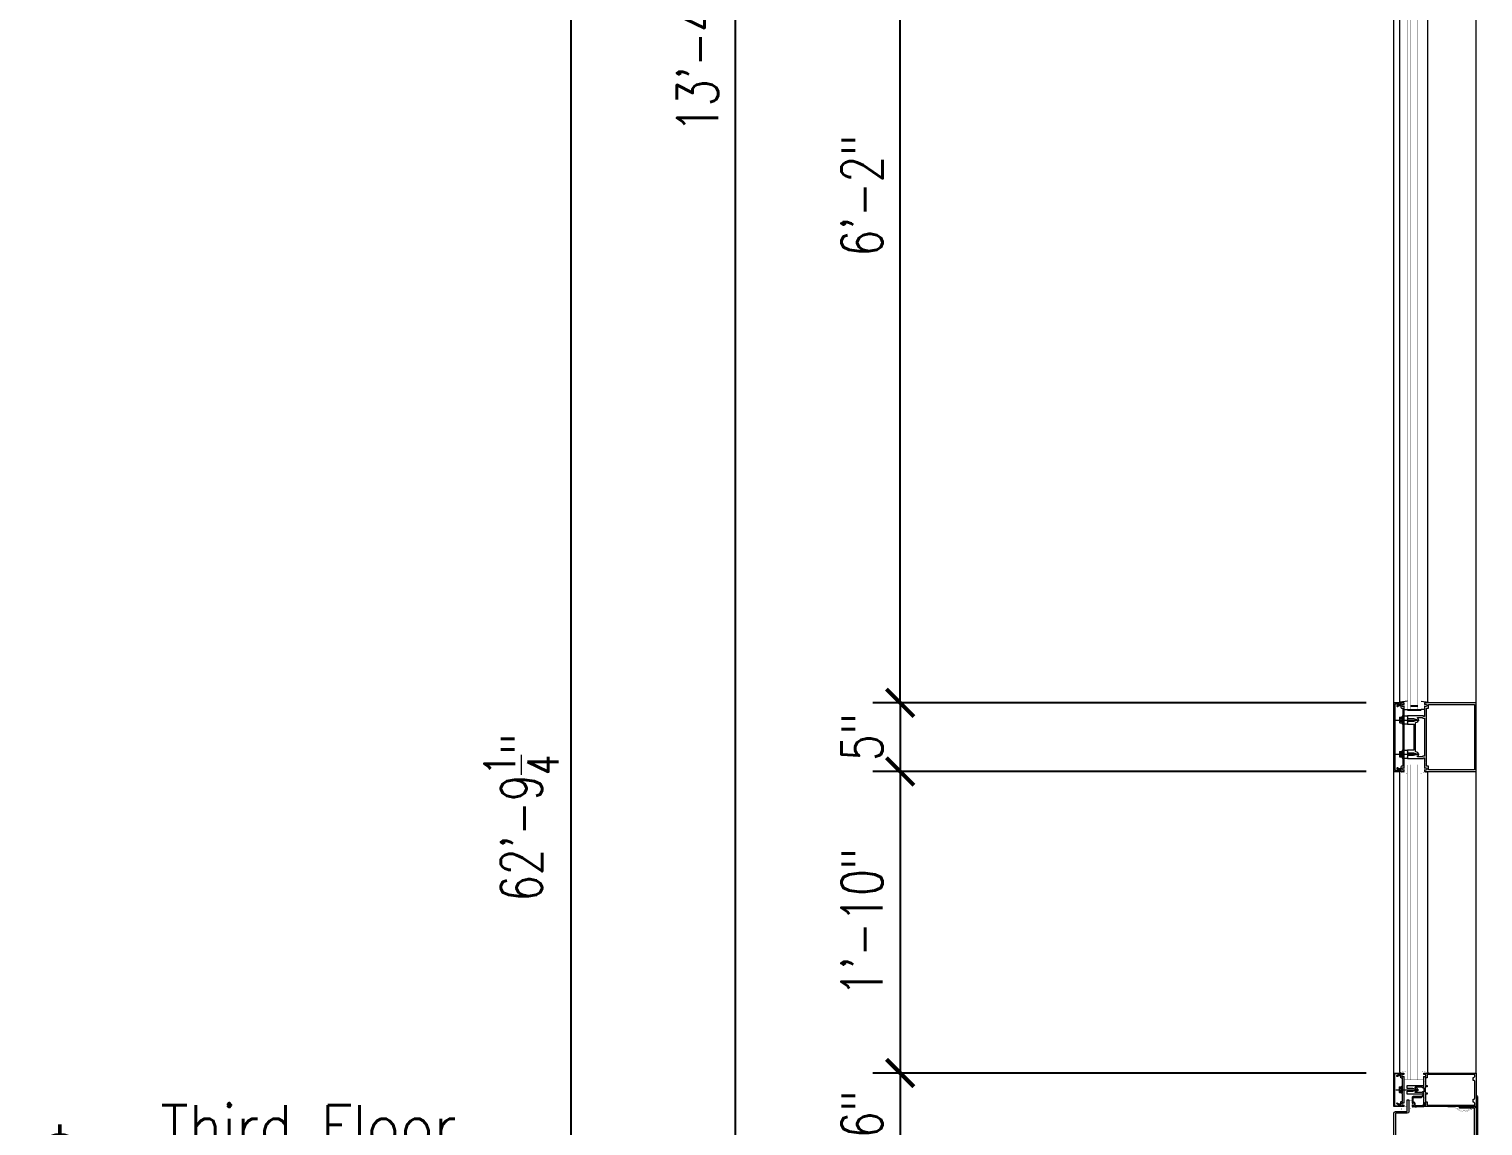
# Model space of a CAD drawing. Header units: inches. Extents: x 3850 to 5846, y -3 to 909.
# Drawn here: x 5023.7 to 5129.8, y 411.1 to 491.1 of the extents above; entities that cross this region are included whole.
import ezdxf

# ---------------------------------------------------------------- set-up
doc = ezdxf.new("R2010")
doc.units = ezdxf.units.IN
doc.header["$LTSCALE"] = 0.5
doc.header["$MEASUREMENT"] = 0
doc.layers.get('0').update_dxf_attribs({"lineweight": 18})
doc.layers.get('Defpoints').update_dxf_attribs({"color": 140, "lineweight": 18})
for name, color, linetype, lineweight in [('A-Anno-Dims', 211, 'Continuous', 18), ('A-Detl-Fine', 90, 'Continuous', 18), ('A-Detl-Medm', 31, 'Continuous', 25), ('A-Detl-Thin', 150, 'Continuous', 18), ('A-Detl-Wide', 213, 'Continuous', 50)]:
    doc.layers.add(name, color=color, linetype=linetype, lineweight=lineweight)
doc.styles.add('Arch-Dim', font='romans.shx', dxfattribs={"width": 0.75})
doc.styles.add('RomanS', font='romans.shx')
doc.dimstyles.new('Aec-Arch-I-96', dxfattribs={"dimscale": 96, "dimtxt": 0.09375, "dimasz": 0.0625, "dimexe": 0.0625, "dimexo": 0.0625, "dimgap": 0.03125, "dimtad": 1, "dimdec": 4, "dimzin": 3, "dimdsep": 46, "dimlunit": 4, "dimtxsty": 'Arch-Dim', "dimblk": 'ARCHTICK', "dimcen": 0.09375, "dimazin": 2, "dimtfac": 0.75, "dimtdec": 4, "dimtix": 1, "dimtmove": 2, "dimatfit": 2, "dimfxl": 1, "dimtolj": 1, "dimtzin": 0, "dimarcsym": 0})

# ---------------------------------------------------------------- blocks, each defined once
blk = doc.blocks.new('AecDtl_9650C2')
at = {"layer": 'A-Detl-Thin'}
blk.add_lwpolyline([(0.04, 0.59), (0.6, 0.02, 0.414214), (0.65, 0.02), (0.65, 0.02, 0.397145), (0.65, 0.07), (0.16, 0.62, -0.18372), (0.12, 0.7), (0.12, 3.88, 0.414214), (0, 4), (0, 0.68, 0.198912)], format="xyb", close=True, dxfattribs=at)
blk = doc.blocks.new('Anno_Elevation_Label_1')
at = {"linetype": 'ByBlock'}
h = blk.add_hatch(color=0, dxfattribs=at)
h.paths.add_polyline_path([(-0.7799, 0.0469), (-0.7799, 0), (-0.733, 0, 0.414214)])
h.paths.add_polyline_path([(-0.7799, 0), (-0.8268, 0, 0.414214), (-0.7799, -0.0469)])
at = {"color": 0, "linetype": 'ByBlock'}
for p, q in [((-0.7799, -0.0703), (-0.7799, 0.0703)), ((-0.8502, 0), (0, 0))]:
    blk.add_line(p, q, dxfattribs=at)
blk.add_circle((-0.7799, 0), 0.0469, dxfattribs=at)
at = {"color": 0, "linetype": 'ByBlock', "style": 'RomanS'}
for tag, p in [('LABEL', (-0.7308, 0.0207)), ('ELEVATION', (-0.7308, -0.111))]:
    blk.add_attdef(tag, p, '', height=0.0938, dxfattribs=at)
blk = doc.blocks.new('_ArchTick')
at = {"color": 0, "linetype": 'ByBlock', "const_width": 0.15}
blk.add_lwpolyline([(-0.5, -0.5), (0.5, 0.5)], dxfattribs=at)
blk = doc.blocks.new('*D196')
at = {"layer": 'A-Anno-Dims', "color": 0, "lineweight": -2, "transparency": 16777216}
for p, q in [((5121.25, 569), (5073.25, 569)), ((5075.25, 409), (5075.25, 569)), ((5121.25, 409), (5073.25, 409))]:
    blk.add_line(p, q, dxfattribs=at)
at = {"layer": 'Defpoints', "color": 0, "transparency": 16777216}
for p in [(5075.25, 569), (5123.25, 569), (5123.25, 409)]:
    blk.add_point(p, dxfattribs=at)
at = {"layer": 'A-Anno-Dims', "color": 0, "lineweight": -2, "transparency": 16777216, "xscale": 2, "yscale": 2, "zscale": 2}
for p, rotation in [((5075.25, 569), 90), ((5075.25, 409), 270)]:
    blk.add_blockref('_ArchTick', p, dxfattribs=dict(at, rotation=rotation))
at = {"layer": 'A-Anno-Dims', "color": 0, "transparency": 16777216, "insert": (5072.47, 489), "char_height": 3, "attachment_point": 5, "rotation": 90, "style": 'Arch-Dim'}
blk.add_mtext('\\A1;13\'-4"', dxfattribs=at)
blk = doc.blocks.new('*D199')
at = {"layer": 'A-Anno-Dims', "color": 0, "lineweight": -2, "transparency": 16777216}
for p, q in [((5121.25, 810.25), (5061.25, 810.25)), ((5063.25, 57), (5063.25, 810.25)), ((5121.25, 57), (5061.25, 57))]:
    blk.add_line(p, q, dxfattribs=at)
at = {"layer": 'Defpoints', "color": 0, "transparency": 16777216}
for p in [(5063.25, 810.25), (5123.25, 810.25), (5123.25, 57)]:
    blk.add_point(p, dxfattribs=at)
at = {"layer": 'A-Anno-Dims', "color": 0, "lineweight": -2, "transparency": 16777216, "xscale": 2, "yscale": 2, "zscale": 2}
for p, rotation in [((5063.25, 810.25), 90), ((5063.25, 57), 270)]:
    blk.add_blockref('_ArchTick', p, dxfattribs=dict(at, rotation=rotation))
at = {"layer": 'A-Anno-Dims', "color": 0, "transparency": 16777216, "insert": (5059.63, 433.63), "char_height": 3, "attachment_point": 5, "rotation": 90, "style": 'Arch-Dim'}
blk.add_mtext('\\A1;62\'-9{\\H0.750000x;\\S1/4;}"', dxfattribs=at)
blk = doc.blocks.new('*D215')
at = {"layer": 'A-Detl-Wide', "color": 0, "lineweight": -2, "transparency": 16777216}
for p, q in [((5087.25, 442), (5087.25, 444)), ((5121.25, 442), (5085.25, 442)), ((5087.25, 442), (5087.25, 437)), ((5121.25, 437), (5085.25, 437)), ((5087.25, 437), (5087.25, 435))]:
    blk.add_line(p, q, dxfattribs=at)
at = {"layer": 'Defpoints', "color": 0, "transparency": 16777216}
for p in [(5123.25, 442), (5087.25, 437), (5123.25, 437)]:
    blk.add_point(p, dxfattribs=at)
at = {"layer": 'A-Detl-Wide', "color": 0, "lineweight": -2, "transparency": 16777216, "xscale": 2, "yscale": 2, "zscale": 2}
for p, rotation in [((5087.25, 442), 270), ((5087.25, 437), 90)]:
    blk.add_blockref('_ArchTick', p, dxfattribs=dict(at, rotation=rotation))
at = {"layer": 'A-Detl-Wide', "color": 0, "transparency": 16777216, "insert": (5084.47, 439.5), "char_height": 3, "attachment_point": 5, "rotation": 90, "style": 'Arch-Dim'}
blk.add_mtext('\\A1;5"', dxfattribs=at)
blk = doc.blocks.new('*D216')
at = {"layer": 'A-Detl-Wide', "color": 0, "lineweight": -2, "transparency": 16777216}
for p, q in [((5121.25, 437), (5085.25, 437)), ((5087.25, 437), (5087.25, 415)), ((5121.25, 415), (5085.25, 415))]:
    blk.add_line(p, q, dxfattribs=at)
at = {"layer": 'Defpoints', "color": 0, "transparency": 16777216}
for p in [(5123.25, 437), (5087.25, 415), (5123.25, 415)]:
    blk.add_point(p, dxfattribs=at)
at = {"layer": 'A-Detl-Wide', "color": 0, "lineweight": -2, "transparency": 16777216, "xscale": 2, "yscale": 2, "zscale": 2}
for p, rotation in [((5087.25, 437), 90), ((5087.25, 415), 270)]:
    blk.add_blockref('_ArchTick', p, dxfattribs=dict(at, rotation=rotation))
at = {"layer": 'A-Detl-Wide', "color": 0, "transparency": 16777216, "insert": (5084.47, 426), "char_height": 3, "attachment_point": 5, "rotation": 90, "style": 'Arch-Dim'}
blk.add_mtext('\\A1;1\'-10"', dxfattribs=at)
blk = doc.blocks.new('*D217')
at = {"layer": 'A-Detl-Wide', "color": 0, "lineweight": -2, "transparency": 16777216}
for p, q in [((5121.25, 415), (5085.25, 415)), ((5087.25, 415), (5087.25, 409)), ((5127.75, 409), (5085.25, 409))]:
    blk.add_line(p, q, dxfattribs=at)
at = {"layer": 'Defpoints', "color": 0, "transparency": 16777216}
for p in [(5123.25, 415), (5087.25, 409), (5129.75, 409)]:
    blk.add_point(p, dxfattribs=at)
at = {"layer": 'A-Detl-Wide', "color": 0, "lineweight": -2, "transparency": 16777216, "xscale": 2, "yscale": 2, "zscale": 2}
for p, rotation in [((5087.25, 415), 90), ((5087.25, 409), 270)]:
    blk.add_blockref('_ArchTick', p, dxfattribs=dict(at, rotation=rotation))
at = {"layer": 'A-Detl-Wide', "color": 0, "transparency": 16777216, "insert": (5084.47, 412), "char_height": 3, "attachment_point": 5, "rotation": 90, "style": 'Arch-Dim'}
blk.add_mtext('\\A1;6"', dxfattribs=at)
blk = doc.blocks.new('*D303')
at = {"layer": 'A-Anno-Dims', "color": 0, "lineweight": -2, "transparency": 16777216}
for p, q in [((5121.25, 516), (5085.25, 516)), ((5087.25, 442), (5087.25, 516)), ((5119.25, 442), (5085.25, 442))]:
    blk.add_line(p, q, dxfattribs=at)
at = {"layer": 'Defpoints', "color": 0, "transparency": 16777216}
for p in [(5087.25, 516), (5123.25, 516), (5121.25, 442)]:
    blk.add_point(p, dxfattribs=at)
at = {"layer": 'A-Anno-Dims', "color": 0, "lineweight": -2, "transparency": 16777216, "xscale": 2, "yscale": 2, "zscale": 2}
for p, rotation in [((5087.25, 516), 90), ((5087.25, 442), 270)]:
    blk.add_blockref('_ArchTick', p, dxfattribs=dict(at, rotation=rotation))
at = {"layer": 'A-Anno-Dims', "color": 0, "transparency": 16777216, "insert": (5084.47, 479), "char_height": 3, "attachment_point": 5, "rotation": 90, "style": 'Arch-Dim'}
blk.add_mtext('\\A1;6\'-2"', dxfattribs=at)

msp = doc.modelspace()

# ---------------------------------------------------------------- linework, layer by layer
at = {"layer": 'A-Detl-Fine'}
for p, q in [((5123.70291, 442.06037), (5123.70259, 515.94367)), ((5125.73505, 442.06037), (5125.73473, 515.94367)), ((5124.00348, 441.52037), (5124.25348, 441.52037)), ((5125.50299, 441.52037), (5125.25299, 441.52037)), ((5123.40873, 440.74998), (5125.10254, 440.74998)), ((5123.65984, 440.90897), (5123.65984, 440.6046)), ((5123.67213, 440.94338), (5123.69084, 440.94338)), ((5123.67213, 440.57019), (5123.69084, 440.57019)), ((5123.69084, 440.94338), (5123.69084, 440.57019)), ((5123.69476, 440.9597), (5123.83444, 440.9597)), ((5123.69476, 440.85825), (5123.83444, 440.85825)), ((5123.69476, 440.65533), (5123.83444, 440.65533)), ((5123.69476, 440.55387), (5123.83444, 440.55387)), ((5123.83444, 441.00679), (5123.87444, 441.00679)), ((5123.83444, 441.00679), (5123.83444, 440.50679)), ((5123.83444, 440.50679), (5123.87444, 440.50679)), ((5123.87444, 441.00679), (5123.87444, 440.50679)), ((5123.40873, 438.24998), (5125.10254, 438.24998)), ((5123.65984, 438.40897), (5123.65984, 438.1046)), ((5123.67213, 438.44338), (5123.69084, 438.44338)), ((5123.67213, 438.07019), (5123.69084, 438.07019)), ((5123.69084, 438.44338), (5123.69084, 438.07019)), ((5123.69476, 438.4597), (5123.83444, 438.4597)), ((5123.69476, 438.35825), (5123.83444, 438.35825)), ((5123.69476, 438.15533), (5123.83444, 438.15533)), ((5123.69476, 438.05387), (5123.83444, 438.05387)), ((5123.83444, 438.50679), (5123.83444, 438.00679)), ((5123.83444, 438.50679), (5123.87444, 438.50679)), ((5123.83444, 438.00679), (5123.87444, 438.00679)), ((5123.87444, 438.50679), (5123.87444, 438.00679)), ((5123.70291, 415.05899), (5123.70291, 436.94095)), ((5123.703, 436.94097), (5123.703, 437.00176)), ((5125.73505, 415.05899), (5125.73505, 436.94095)), ((5125.73514, 436.94097), (5125.73514, 436.99998)), ((5123.70291, 415.05899), (5123.70291, 414.9982)), ((5125.73505, 415.05899), (5125.73505, 414.99998)), ((5123.39157, 413.77844), (5125.08538, 413.77844)), ((5123.64267, 413.93743), (5123.64267, 413.63306)), ((5123.65497, 413.97184), (5123.67367, 413.97184)), ((5123.65497, 413.59865), (5123.67367, 413.59865)), ((5123.67367, 413.97184), (5123.67367, 413.59865)), ((5123.6776, 413.98816), (5123.81728, 413.98816)), ((5123.6776, 413.88671), (5123.81728, 413.88671)), ((5123.6776, 413.68379), (5123.81728, 413.68379)), ((5123.6776, 413.58233), (5123.81728, 413.58233)), ((5123.81728, 414.03525), (5123.85728, 414.03525)), ((5123.81728, 414.03525), (5123.81728, 413.53525)), ((5123.85728, 414.03525), (5123.85728, 413.53525)), ((5123.81728, 413.53525), (5123.85728, 413.53525)), ((5124.87998, 412.49791), (5124.87998, 412.55655))]:
    msp.add_line(p, q, dxfattribs=at)
for points in [[(5124.25348, 442.1369), (5123.71348, 442.06037), (5123.71348, 442.00037), (5123.82911, 442.00037)], [(5125.25299, 442.1369), (5125.79299, 442.06037), (5125.79299, 442.00037), (5125.67736, 442.00037)]]:
    msp.add_lwpolyline(points, dxfattribs=at)
for points in [[(5124.00323, 441.06298), (5124.25323, 441.06298), (5124.25323, 440.43698), (5124.00323, 440.43698)], [(5124.00323, 438.56298), (5124.25323, 438.56298), (5124.25323, 437.93698), (5124.00323, 437.93698)]]:
    msp.add_lwpolyline(points, close=True, dxfattribs=at)
at = {"layer": 'A-Detl-Fine', "const_width": 0.01111}
for points in [[(5124.2307, 436.86619), (5123.703, 436.94097)], [(5123.98639, 437.46867), (5124.2307, 437.46867)], [(5125.45175, 437.46867), (5125.20743, 437.46867)], [(5125.20743, 436.86619), (5125.73514, 436.94097)], [(5124.23061, 415.13377), (5123.70291, 415.05899)], [(5125.20734, 415.13377), (5125.73505, 415.05899)], [(5124.23037, 414.08431), (5123.98607, 414.08431)], [(5123.9863, 414.53129), (5124.23061, 414.53129)], [(5125.45166, 414.53129), (5125.20734, 414.53129)], [(5123.78952, 412.37798), (5123.78678, 412.44095), (5123.77855, 412.50331), (5123.76483, 412.56446)], [(5123.98583, 412.90911), (5124.23014, 412.90911)], [(5124.23014, 412.5573), (5123.98583, 412.5573)], [(5123.98607, 413.47257), (5124.23037, 413.47257)], [(5124.59659, 413.02561), (5124.35228, 413.02561)], [(5124.35228, 412.42311), (5124.87998, 412.49791)], [(5124.87998, 412.55655), (5124.76699, 412.55655)], [(5128.12428, 412.55692), (5127.17735, 412.55692)], [(5127.17735, 412.55692), (5127.17735, 412.45919)], [(5127.81176, 412.49634), (5128.15458, 412.49634)], [(5127.81197, 412.49486), (5127.85672, 412.44954), (5127.90504, 412.40831), (5127.95658, 412.37132), (5128.01097, 412.33875), (5128.06786, 412.31075), (5128.12689, 412.28748), (5128.18771, 412.2691), (5128.24996, 412.25577), (5128.31327, 412.24766), (5128.37731, 412.24492)], [(5128.12428, 412.55692), (5128.13954, 412.55278), (5128.15042, 412.5419), (5128.15456, 412.52664)], [(5128.15458, 412.49634), (5128.15458, 412.52664)], [(5123.76483, 412.1915), (5123.77855, 412.25265), (5123.78678, 412.31501), (5123.78952, 412.37798)], [(5127.17735, 412.45919), (5127.7637, 412.45919)], [(5127.76379, 412.45736), (5127.80762, 412.41263), (5127.8548, 412.3714), (5127.905, 412.33384), (5127.9579, 412.3001), (5128.0132, 412.27034), (5128.07056, 412.24472), (5128.12968, 412.22341), (5128.19023, 412.20655), (5128.2519, 412.19432), (5128.31436, 412.18686), (5128.37731, 412.18433)], [(5128.37731, 412.24492), (5128.45571, 412.24913), (5128.53327, 412.26148), (5128.60911, 412.28155), (5128.68238, 412.3089), (5128.75222, 412.34311)], [(5128.37731, 412.18433), (5128.44761, 412.18762), (5128.51768, 412.19726), (5128.58691, 412.2129), (5128.65469, 412.23423), (5128.72038, 412.26089), (5128.78338, 412.29255), (5128.84306, 412.32888)], [(5128.6629, 412.43561), (5128.65804, 412.43429), (5128.65459, 412.43083), (5128.65327, 412.42598)], [(5128.65327, 412.42598), (5128.65374, 412.42305), (5128.65505, 412.42042), (5128.6571, 412.41831)], [(5128.65709, 412.41829), (5128.75128, 412.34302)], [(5128.66543, 412.43527), (5128.66461, 412.43544), (5128.66375, 412.43556), (5128.6629, 412.43561)], [(5128.93041, 412.36951), (5128.66543, 412.43529)], [(5128.84287, 412.32881), (5128.9158, 412.3107)], [(5128.91584, 412.31068), (5128.91783, 412.31037), (5128.91992, 412.31016), (5128.92199, 412.31008)], [(5128.92199, 412.31008), (5128.93726, 412.31423), (5128.94815, 412.32511), (5128.9523, 412.34039)], [(5128.9523, 412.34039), (5128.94949, 412.35311), (5128.94181, 412.36332), (5128.93039, 412.36951)]]:
    msp.add_lwpolyline(points, dxfattribs=at)
at = {"layer": 'A-Detl-Fine', "linetype": 'Continuous', "const_width": 0.01111}
for points in [[(5124.23037, 414.02324), (5124.23037, 414.08431)], [(5124.23037, 413.47257), (5124.23037, 413.53366)]]:
    msp.add_lwpolyline(points, dxfattribs=at)
at = {"layer": 'A-Detl-Fine'}
for centre, radius, start, end in [((5123.71415, 440.90897), 0.05431, 110.9107, 249.0893), ((5123.71415, 440.6046), 0.05431, 110.9107, 249.0893), ((5123.82469, 440.75679), 0.16485, 142.0123, 217.9877), ((5123.71415, 438.40897), 0.05431, 110.9107, 249.0893), ((5123.71415, 438.1046), 0.05431, 110.9107, 249.0893), ((5123.82469, 438.25679), 0.16485, 142.0123, 217.9877), ((5123.69698, 413.93743), 0.05431, 110.9107, 249.0893), ((5123.69698, 413.63306), 0.05431, 110.9107, 249.0893), ((5123.80752, 413.78525), 0.16485, 142.0123, 217.9877)]:
    msp.add_arc(centre, radius, start, end, dxfattribs=at)
at = {"layer": 'A-Detl-Medm', "linetype": 'Continuous'}
for p, q in [((5124.25323, 441.49998), (5124.50323, 441.49998)), ((5125.00323, 441.74998), (5124.50323, 441.74998)), ((5124.50323, 441.49998), (5125.00323, 441.49998)), ((5125.00323, 441.49998), (5125.25323, 441.49998))]:
    msp.add_line(p, q, dxfattribs=at)
at = {"layer": 'A-Detl-Medm', "linetype": 'Continuous', "const_width": 0.01111}
for points in [[(5124.23037, 441.52037), (5124.23005, 516.49129)], [(5124.47468, 441.49998), (5124.47437, 516.49129)], [(5124.96298, 516.49129), (5124.96329, 441.49998)], [(5125.20727, 516.49129), (5125.20759, 441.49998)], [(5124.23037, 414.51137), (5124.23037, 437.46867)], [(5125.20768, 437.48859), (5124.23046, 437.48859)], [(5124.47468, 414.51137), (5124.47468, 437.48859)], [(5124.96338, 437.2443), (5124.47477, 437.2443)], [(5124.96329, 437.48859), (5124.96329, 414.51137)], [(5125.20759, 437.48859), (5125.20759, 414.51137)], [(5124.96329, 414.75567), (5124.47468, 414.75567)], [(5125.20759, 414.51137), (5124.23037, 414.51137)]]:
    msp.add_lwpolyline(points, dxfattribs=at)
at = {"layer": 'A-Detl-Thin'}
for p, q in [((5123.25314, 414.99998), (5123.25283, 515.12507)), ((5129.25396, 414.99998), (5129.25349, 515.12503)), ((5123.68712, 437.00002), (5123.71669, 437.00803)), ((5123.68712, 436.99998), (5123.68712, 437.00002)), ((5123.25314, 412.55692), (5123.25314, 414.99998)), ((5123.25314, 414.99998), (5123.68703, 414.99998)), ((5123.6675, 414.9511), (5123.31178, 414.9511)), ((5123.31178, 414.9511), (5123.31178, 412.60578)), ((5123.6675, 414.9218), (5123.6675, 414.9511)), ((5123.66752, 414.9218), (5123.6675, 414.9218)), ((5123.67285, 414.90209), (5123.66752, 414.9218)), ((5123.68686, 414.88808), (5123.67285, 414.90209)), ((5123.70657, 414.88274), (5123.68686, 414.88808)), ((5123.68703, 414.99998), (5123.68703, 414.99994)), ((5123.68703, 414.99994), (5123.7166, 414.99193)), ((5123.72628, 414.88807), (5123.70657, 414.88274)), ((5123.7166, 414.99193), (5123.73762, 414.97091)), ((5123.74029, 414.90208), (5123.72628, 414.88807)), ((5123.73762, 414.97091), (5123.74565, 414.94134)), ((5123.74563, 414.9218), (5123.74029, 414.90208)), ((5123.74567, 414.9218), (5123.74563, 414.9218)), ((5123.74565, 414.94134), (5123.74567, 414.94134)), ((5123.74567, 414.94134), (5123.74567, 414.9218)), ((5125.45188, 414.9003), (5125.45188, 414.98043)), ((5125.45188, 414.98043), (5125.45192, 414.98043)), ((5125.45192, 414.9003), (5125.45188, 414.9003)), ((5125.45188, 414.40387), (5125.45188, 414.74785)), ((5125.45188, 414.74785), (5125.45192, 414.74785)), ((5125.45192, 414.98043), (5125.45458, 414.99028)), ((5125.45636, 414.88977), (5125.45192, 414.9003)), ((5125.45192, 414.74785), (5125.45636, 414.75838)), ((5125.45458, 414.99028), (5125.46158, 414.99728)), ((5125.46635, 414.88564), (5125.45636, 414.88977)), ((5125.45636, 414.75838), (5125.46635, 414.7625)), ((5125.46158, 414.99728), (5125.47143, 414.99994)), ((5125.47693, 414.89), (5125.46635, 414.88564)), ((5125.46635, 414.7625), (5125.47693, 414.75815)), ((5125.47143, 414.99994), (5125.47143, 414.99998)), ((5125.47143, 414.99998), (5129.25396, 414.99998)), ((5125.47698, 414.88998), (5125.47693, 414.89)), ((5125.47693, 414.75815), (5125.47693, 414.75821)), ((5125.47693, 414.75821), (5125.49523, 414.74407)), ((5125.49528, 414.90409), (5125.47698, 414.88998)), ((5125.49523, 414.74407), (5125.5164, 414.73526)), ((5125.51644, 414.91289), (5125.49528, 414.90409)), ((5125.5164, 414.73526), (5125.53933, 414.73223)), ((5125.53935, 414.9159), (5125.51644, 414.91289)), ((5125.53933, 414.73223), (5125.53935, 414.73221)), ((5125.54961, 414.91592), (5125.53935, 414.91592)), ((5125.53935, 414.91592), (5125.53935, 414.9159)), ((5125.53935, 414.73221), (5125.54961, 414.73221)), ((5125.57427, 414.90926), (5125.54961, 414.91592)), ((5125.54961, 414.73223), (5125.57427, 414.73889)), ((5125.54961, 414.73221), (5125.54961, 414.73223)), ((5125.67665, 414.65305), (5125.57404, 414.65305)), ((5125.57404, 414.65305), (5125.57404, 414.08431)), ((5125.5918, 414.89172), (5125.57427, 414.90926)), ((5125.57427, 414.73889), (5125.5918, 414.75642)), ((5125.59845, 414.86707), (5125.5918, 414.89172)), ((5125.5918, 414.75642), (5125.59845, 414.78108)), ((5125.59847, 414.86707), (5125.59845, 414.86707)), ((5125.59845, 414.78108), (5125.59847, 414.78108)), ((5125.59847, 414.78108), (5125.59847, 414.86707)), ((5125.6865, 414.65575), (5125.67665, 414.65309)), ((5125.67665, 414.65309), (5125.67665, 414.65305)), ((5125.6935, 414.66275), (5125.6865, 414.65575)), ((5125.69618, 414.6726), (5125.6935, 414.66275)), ((5125.6962, 414.6726), (5125.69618, 414.6726)), ((5125.69622, 414.87294), (5125.6962, 414.87294)), ((5125.6962, 414.87294), (5125.6962, 414.6726)), ((5125.70021, 414.88773), (5125.69622, 414.87294)), ((5125.71072, 414.89824), (5125.70021, 414.88773)), ((5125.72551, 414.90223), (5125.71072, 414.89824)), ((5129.15623, 414.90225), (5125.72551, 414.90225)), ((5125.72551, 414.90225), (5125.72551, 414.90223)), ((5129.03895, 414.45761), (5129.03895, 414.68726)), ((5129.03895, 414.68726), (5129.09759, 414.68726)), ((5129.09759, 414.68728), (5129.12717, 414.69528)), ((5129.09759, 414.68726), (5129.09759, 414.68728)), ((5129.12717, 414.69528), (5129.14821, 414.71632)), ((5129.14821, 414.71632), (5129.15619, 414.7459)), ((5129.15619, 414.7459), (5129.15623, 414.7459)), ((5129.15623, 414.7459), (5129.15623, 414.90225)), ((5129.25396, 414.99998), (5129.25396, 412.55692)), ((5124.2157, 414.03057), (5124.23037, 414.04522)), ((5124.23037, 414.01591), (5124.2157, 414.03057)), ((5124.2157, 413.92991), (5124.23037, 413.94457)), ((5124.23037, 413.91526), (5124.2157, 413.92991)), ((5124.2157, 413.62697), (5124.23037, 413.64164)), ((5124.23037, 413.61231), (5124.2157, 413.62697)), ((5124.23037, 414.04522), (5124.23037, 414.08431)), ((5124.23037, 414.08431), (5125.36785, 414.08431)), ((5124.23037, 413.94457), (5124.23037, 414.01591)), ((5124.23037, 413.87617), (5124.23037, 413.91526)), ((5124.65057, 413.87617), (5124.23037, 413.87617)), ((5124.23037, 413.64164), (5124.23037, 413.68073)), ((5124.23037, 413.68073), (5124.65057, 413.68073)), ((5124.23037, 413.54099), (5124.23037, 413.61231)), ((5124.86371, 413.81905), (5124.65057, 413.87617)), ((5124.65057, 413.68073), (5124.86371, 413.73783)), ((5124.81076, 413.94786), (5124.81416, 413.9736)), ((5124.83111, 413.92897), (5124.81076, 413.94786)), ((5124.81077, 413.60904), (5124.83113, 413.62791)), ((5124.81416, 413.58329), (5124.81077, 413.60904)), ((5124.81416, 413.9736), (5124.8387, 413.98656)), ((5124.8387, 413.57032), (5124.81416, 413.58329)), ((5124.83113, 413.92895), (5124.83111, 413.92897)), ((5124.88902, 413.91345), (5124.83113, 413.92895)), ((5124.83113, 413.62793), (5124.88902, 413.64345)), ((5124.83113, 413.62791), (5124.83113, 413.62793)), ((5124.8387, 413.98656), (5124.8387, 413.9866)), ((5124.8387, 413.9866), (5125.29165, 413.9866)), ((5124.8387, 413.5703), (5124.8387, 413.57032)), ((5125.29165, 413.5703), (5124.8387, 413.5703)), ((5124.86371, 413.81903), (5124.86371, 413.81905)), ((5124.8914, 413.79552), (5124.86371, 413.81903)), ((5124.86371, 413.73785), (5124.8914, 413.76136)), ((5124.86371, 413.73783), (5124.86371, 413.73785)), ((5124.889, 413.91343), (5124.88902, 413.91345)), ((5124.93975, 413.88879), (5124.889, 413.91343)), ((5124.889, 413.64345), (5124.93975, 413.66809)), ((5124.88902, 413.64345), (5124.889, 413.64345)), ((5124.8914, 413.76136), (5124.8914, 413.79552)), ((5124.97358, 413.85022), (5124.93975, 413.88879)), ((5124.93975, 413.66809), (5124.97358, 413.70666)), ((5124.9905, 413.8033), (5124.97358, 413.85022)), ((5124.97358, 413.70666), (5124.9905, 413.75359)), ((5124.9905, 413.75359), (5124.9905, 413.8033)), ((5125.29165, 413.9866), (5125.29165, 413.98664)), ((5125.29165, 413.98664), (5125.31562, 413.95543)), ((5125.29166, 413.57034), (5125.29165, 413.5703)), ((5125.31567, 413.60153), (5125.29166, 413.57034)), ((5125.31562, 413.95543), (5125.34866, 413.93518)), ((5125.34872, 413.62175), (5125.31567, 413.60153)), ((5125.34866, 413.93518), (5125.38735, 413.92798)), ((5125.38741, 413.62892), (5125.34872, 413.62175)), ((5125.36785, 414.08431), (5125.37277, 414.08297)), ((5125.37277, 414.08297), (5125.37627, 414.07947)), ((5125.37627, 414.07947), (5125.37761, 414.07455)), ((5125.37761, 414.07455), (5125.37763, 414.07455)), ((5125.37763, 414.07455), (5125.37763, 414.03546)), ((5125.37763, 414.03546), (5125.37765, 414.03546)), ((5125.37765, 414.03546), (5125.37897, 414.03053)), ((5125.37897, 414.03053), (5125.38247, 414.02703)), ((5125.38247, 414.02703), (5125.38739, 414.02571)), ((5125.38735, 413.92798), (5125.38739, 413.92796)), ((5125.38739, 414.02571), (5125.38739, 414.02567)), ((5125.38739, 414.02567), (5125.44212, 414.02567)), ((5125.38739, 413.92796), (5125.45188, 413.92796)), ((5125.45188, 413.62894), (5125.38739, 413.62894)), ((5125.38739, 413.62894), (5125.38741, 413.62892)), ((5125.44212, 414.02569), (5125.44705, 414.02703)), ((5125.44212, 414.02567), (5125.44212, 414.02569)), ((5125.44705, 414.02703), (5125.45055, 414.03053)), ((5125.45055, 414.03053), (5125.45188, 414.03546)), ((5125.46655, 414.38921), (5125.45188, 414.40387)), ((5125.45188, 414.37455), (5125.46655, 414.38921)), ((5125.45188, 414.03546), (5125.45188, 414.37455)), ((5125.45188, 413.92796), (5125.45188, 413.62894)), ((5125.67665, 414.00615), (5125.54961, 414.00615)), ((5125.54961, 414.00615), (5125.54961, 413.55076)), ((5125.57404, 414.08431), (5125.67665, 414.08431)), ((5125.67665, 414.08431), (5125.67665, 414.08429)), ((5125.67665, 414.08429), (5125.6865, 414.08162)), ((5125.6865, 414.00883), (5125.67665, 414.00617)), ((5125.67665, 414.00617), (5125.67665, 414.00615)), ((5125.6865, 414.08162), (5125.6935, 414.07461)), ((5125.6935, 414.01583), (5125.6865, 414.00883)), ((5125.6935, 414.07461), (5125.69616, 414.06477)), ((5125.69618, 414.02567), (5125.6935, 414.01583)), ((5125.69616, 414.06477), (5125.6962, 414.06477)), ((5125.6962, 414.02567), (5125.69618, 414.02567)), ((5125.6962, 414.06477), (5125.6962, 414.02567)), ((5129.09759, 414.45761), (5129.03895, 414.45761)), ((5129.09759, 414.45759), (5129.09759, 414.45761)), ((5129.12717, 414.44959), (5129.09759, 414.45759)), ((5129.14821, 414.42856), (5129.12717, 414.44959)), ((5129.15619, 414.39897), (5129.14821, 414.42856)), ((5129.15623, 414.39897), (5129.15619, 414.39897)), ((5129.15623, 413.15791), (5129.15623, 414.39897)), ((5123.68703, 412.55692), (5123.25314, 412.55692)), ((5123.31178, 412.60578), (5123.6675, 412.60578)), ((5123.6675, 412.60578), (5123.6675, 412.63511)), ((5123.6675, 412.63511), (5123.66752, 412.63511)), ((5123.66752, 412.63511), (5123.67286, 412.65483)), ((5123.67286, 412.65483), (5123.68686, 412.66883)), ((5123.68686, 412.66883), (5123.70657, 412.67416)), ((5123.7166, 412.56497), (5123.68703, 412.55696)), ((5123.68703, 412.55696), (5123.68703, 412.55692)), ((5123.70657, 412.67416), (5123.72628, 412.66882)), ((5123.73762, 412.58599), (5123.7166, 412.56497)), ((5123.72628, 412.66882), (5123.74029, 412.65481)), ((5123.74563, 412.61556), (5123.73762, 412.58599)), ((5123.74029, 412.65481), (5123.74563, 412.63511)), ((5123.74563, 412.63511), (5123.74567, 412.63511)), ((5123.74567, 412.61556), (5123.74563, 412.61556)), ((5123.74567, 412.63511), (5123.74567, 412.61556)), ((5124.2157, 413.52633), (5124.23037, 413.54099)), ((5124.23037, 413.51166), (5124.2157, 413.52633)), ((5124.23037, 413.47257), (5124.23037, 413.51166)), ((5125.36785, 413.47257), (5124.23037, 413.47257)), ((5124.59686, 413.22341), (5124.59682, 413.22339)), ((5124.59682, 413.22339), (5124.59682, 412.80904)), ((5124.59682, 412.80904), (5124.59686, 412.80904)), ((5124.59686, 412.6566), (5124.59682, 412.6566)), ((5124.59682, 412.6566), (5124.59682, 412.57647)), ((5124.59682, 412.57647), (5124.59686, 412.57647)), ((5124.60485, 413.25299), (5124.59686, 413.22341)), ((5124.59686, 412.80904), (5124.60129, 412.7985)), ((5124.60129, 412.66713), (5124.59686, 412.6566)), ((5124.59686, 412.57647), (5124.59951, 412.56662)), ((5124.59951, 412.56662), (5124.60651, 412.55962)), ((5124.60129, 412.7985), (5124.61129, 412.79437)), ((5124.61129, 412.67126), (5124.60129, 412.66713)), ((5124.62588, 413.27401), (5124.60485, 413.25299)), ((5124.60651, 412.55962), (5124.61637, 412.55696)), ((5124.61129, 412.79437), (5124.62186, 412.79873)), ((5124.62186, 412.66691), (5124.61129, 412.67126)), ((5124.61637, 412.55696), (5124.61637, 412.55692)), ((5124.61637, 412.55692), (5125.43236, 412.55692)), ((5124.62186, 412.79873), (5124.6219, 412.79871)), ((5124.64018, 412.65285), (5124.62186, 412.66696)), ((5124.62186, 412.66696), (5124.62186, 412.66691)), ((5124.6219, 412.79871), (5124.64022, 412.81282)), ((5124.65546, 413.28199), (5124.62588, 413.27401)), ((5124.66134, 412.64403), (5124.64018, 412.65285)), ((5124.64022, 412.81282), (5124.66138, 412.82162)), ((5125.26329, 413.28201), (5124.65546, 413.28201)), ((5124.65546, 413.28201), (5124.65546, 413.28199)), ((5124.65546, 412.88331), (5124.65546, 413.22339)), ((5124.65546, 413.22339), (5125.26329, 413.22339)), ((5124.69455, 412.88331), (5124.65546, 412.88331)), ((5124.68426, 412.64098), (5124.66134, 412.64403)), ((5124.66138, 412.82162), (5124.68428, 412.82466)), ((5124.68428, 412.64096), (5124.68426, 412.64098)), ((5124.68428, 412.82466), (5124.68428, 412.82467)), ((5124.68428, 412.82467), (5124.69455, 412.82467)), ((5124.69455, 412.64096), (5124.68428, 412.64096)), ((5124.69455, 412.8833), (5124.69455, 412.88331)), ((5124.7488, 412.86864), (5124.69455, 412.8833)), ((5124.69455, 412.82467), (5124.69455, 412.82466)), ((5124.69455, 412.82466), (5124.71919, 412.81798)), ((5124.71919, 412.64766), (5124.69455, 412.64098)), ((5124.69455, 412.64098), (5124.69455, 412.64096)), ((5124.71919, 412.81798), (5124.73671, 412.80046)), ((5124.73671, 412.66517), (5124.71919, 412.64766)), ((5124.73671, 412.80046), (5124.74339, 412.77582)), ((5124.74339, 412.68981), (5124.73671, 412.66517)), ((5124.74339, 412.77582), (5124.74341, 412.77582)), ((5124.74341, 412.68981), (5124.74339, 412.68981)), ((5124.74341, 412.77582), (5124.74341, 412.68981)), ((5124.78737, 412.83007), (5124.7488, 412.86864)), ((5124.80202, 412.77582), (5124.78737, 412.83007)), ((5124.80204, 412.77582), (5124.80202, 412.77582)), ((5124.80204, 412.61556), (5124.80204, 412.77582)), ((5125.39326, 412.61556), (5124.80204, 412.61556)), ((5125.38544, 413.40417), (5125.26329, 413.28201)), ((5125.26329, 413.22339), (5125.2785, 413.2254)), ((5125.2785, 413.2254), (5125.29256, 413.23122)), ((5125.29256, 413.23122), (5125.30474, 413.24056)), ((5125.30474, 413.24056), (5125.30476, 413.24056)), ((5125.30476, 413.24056), (5125.42689, 413.3627)), ((5125.37277, 413.47394), (5125.36785, 413.47261)), ((5125.36785, 413.47261), (5125.36785, 413.47257)), ((5125.37627, 413.47743), (5125.37277, 413.47394)), ((5125.37761, 413.48235), (5125.37627, 413.47743)), ((5125.37763, 413.48235), (5125.37761, 413.48235)), ((5125.37765, 413.52144), (5125.37763, 413.52144)), ((5125.37763, 413.52144), (5125.37763, 413.48235)), ((5125.37897, 413.52637), (5125.37765, 413.52144)), ((5125.38247, 413.52987), (5125.37897, 413.52637)), ((5125.38739, 413.53119), (5125.38247, 413.52987)), ((5125.38548, 413.51166), (5125.38544, 413.51166)), ((5125.38544, 413.51166), (5125.38544, 413.40417)), ((5125.38814, 413.52151), (5125.38548, 413.51166)), ((5125.44212, 413.53121), (5125.38739, 413.53121)), ((5125.38739, 413.53121), (5125.38739, 413.53119)), ((5125.39514, 413.52851), (5125.38814, 413.52151)), ((5125.39328, 412.69083), (5125.39326, 412.69081)), ((5125.39326, 412.69081), (5125.39326, 412.61556)), ((5125.40128, 412.7204), (5125.39328, 412.69083)), ((5125.40499, 413.53117), (5125.39514, 413.52851)), ((5125.4223, 412.74143), (5125.40128, 412.7204)), ((5125.42454, 413.53121), (5125.40499, 413.53121)), ((5125.40499, 413.53121), (5125.40499, 413.53117)), ((5125.45188, 412.74941), (5125.4223, 412.74143)), ((5125.42454, 413.53119), (5125.42454, 413.53121)), ((5125.43439, 413.52852), (5125.42454, 413.53119)), ((5125.42689, 413.36272), (5125.43623, 413.3749)), ((5125.42689, 413.3627), (5125.42689, 413.36272)), ((5125.43236, 412.55694), (5125.44221, 412.55961)), ((5125.43236, 412.55692), (5125.43236, 412.55694)), ((5125.4414, 413.52151), (5125.43439, 413.52852)), ((5125.43623, 413.3749), (5125.44206, 413.38896)), ((5125.44407, 413.51166), (5125.4414, 413.52151)), ((5125.44206, 413.38896), (5125.44407, 413.40417)), ((5125.44705, 413.52987), (5125.44212, 413.53121)), ((5125.44221, 412.55961), (5125.44921, 412.56662)), ((5125.44408, 413.51166), (5125.44407, 413.51166)), ((5125.44407, 413.40417), (5125.44408, 413.40417)), ((5125.44408, 413.40417), (5125.44408, 413.51166)), ((5125.45055, 413.52637), (5125.44705, 413.52987)), ((5125.44921, 412.56662), (5125.45188, 412.57647)), ((5125.45188, 413.52144), (5125.45055, 413.52637)), ((5125.45188, 413.18234), (5125.45188, 413.52144)), ((5125.46655, 413.16769), (5125.45188, 413.18234)), ((5125.45188, 413.15303), (5125.46655, 413.16769)), ((5125.45188, 412.80904), (5125.45188, 413.15303)), ((5125.45192, 412.80904), (5125.45188, 412.80904)), ((5125.54961, 412.74943), (5125.45188, 412.74943)), ((5125.45188, 412.74943), (5125.45188, 412.74941)), ((5125.45188, 412.69081), (5125.50076, 412.69081)), ((5125.45188, 412.57647), (5125.45188, 412.69081)), ((5125.45188, 412.57647), (5125.45188, 412.6566)), ((5125.45188, 412.6566), (5125.45192, 412.6566)), ((5125.45192, 412.57647), (5125.45188, 412.57647)), ((5125.45636, 412.7985), (5125.45192, 412.80904)), ((5125.45192, 412.6566), (5125.45636, 412.66713)), ((5125.45458, 412.56662), (5125.45192, 412.57647)), ((5125.46158, 412.55962), (5125.45458, 412.56662)), ((5125.46635, 412.79438), (5125.45636, 412.7985)), ((5125.45636, 412.66713), (5125.46635, 412.67126)), ((5125.47143, 412.55696), (5125.46158, 412.55962)), ((5125.47693, 412.79873), (5125.46635, 412.79438)), ((5125.46635, 412.67126), (5125.47693, 412.66691)), ((5125.47143, 412.55692), (5125.47143, 412.55696)), ((5129.25396, 412.55692), (5125.47143, 412.55692)), ((5125.47698, 412.79873), (5125.47693, 412.79873)), ((5125.47693, 412.66691), (5125.47693, 412.66696)), ((5125.47693, 412.66696), (5125.49523, 412.65282)), ((5125.49528, 412.81284), (5125.47698, 412.79873)), ((5125.49523, 412.65282), (5125.5164, 412.64401)), ((5125.51644, 412.82164), (5125.49528, 412.81284)), ((5125.50076, 412.69081), (5125.50076, 412.67126)), ((5125.50076, 412.67126), (5125.50078, 412.67126)), ((5125.50078, 412.67126), (5125.50493, 412.661)), ((5125.50493, 412.661), (5125.51447, 412.65663)), ((5125.51447, 412.65663), (5125.52496, 412.66019)), ((5125.5164, 412.64401), (5125.53933, 412.64098)), ((5125.53935, 412.82466), (5125.51644, 412.82164)), ((5125.52496, 412.66019), (5125.52498, 412.66015)), ((5125.52498, 412.66015), (5125.56877, 412.69792)), ((5125.53933, 412.64098), (5125.53935, 412.64096)), ((5125.54961, 412.82467), (5125.53935, 412.82467)), ((5125.53935, 412.82467), (5125.53935, 412.82466)), ((5125.53935, 412.64096), (5125.54961, 412.64096)), ((5125.54961, 413.55076), (5125.67665, 413.55076)), ((5125.57427, 412.81801), (5125.54961, 412.82467)), ((5125.57122, 412.74002), (5125.54961, 412.74943)), ((5125.54961, 412.64096), (5125.57427, 412.64762)), ((5125.56875, 412.69793), (5125.57898, 412.71917)), ((5125.56877, 412.69792), (5125.56875, 412.69793)), ((5125.57898, 412.71917), (5125.57122, 412.74002)), ((5125.67665, 413.47257), (5125.57404, 413.47257)), ((5125.57404, 413.47257), (5125.57404, 412.90383)), ((5125.57404, 412.90383), (5125.67665, 412.90383)), ((5125.5918, 412.80048), (5125.57427, 412.81801)), ((5125.57427, 412.64762), (5125.5918, 412.66516)), ((5125.59845, 412.77582), (5125.5918, 412.80048)), ((5125.5918, 412.66516), (5125.59845, 412.68981)), ((5125.59847, 412.77582), (5125.59845, 412.77582)), ((5125.59845, 412.68981), (5125.59847, 412.68981)), ((5125.59847, 412.68981), (5125.59847, 412.77582)), ((5125.67665, 413.55076), (5125.67665, 413.55074)), ((5125.67665, 413.55074), (5125.6865, 413.54806)), ((5125.6865, 413.47527), (5125.67665, 413.47261)), ((5125.67665, 413.47261), (5125.67665, 413.47257)), ((5125.67665, 412.90383), (5125.67665, 412.90381)), ((5125.67665, 412.90381), (5125.6865, 412.90114)), ((5125.6865, 413.54806), (5125.6935, 413.54106)), ((5125.6935, 413.48227), (5125.6865, 413.47527)), ((5125.6865, 412.90114), (5125.6935, 412.89413)), ((5125.6935, 413.54106), (5125.69616, 413.53121)), ((5125.69618, 413.49212), (5125.6935, 413.48227)), ((5125.6935, 412.89413), (5125.69616, 412.88428)), ((5125.69616, 413.53121), (5125.6962, 413.53121)), ((5125.69616, 412.88428), (5125.6962, 412.88428)), ((5125.6962, 413.49212), (5125.69618, 413.49212)), ((5125.6962, 413.53121), (5125.6962, 413.49212)), ((5125.6962, 412.88428), (5125.6962, 412.68396)), ((5125.6962, 412.68396), (5125.69622, 412.68396)), ((5125.69622, 412.68396), (5125.7002, 412.66918)), ((5125.7002, 412.66918), (5125.71071, 412.65867)), ((5125.71071, 412.65867), (5125.72551, 412.65467)), ((5125.72551, 412.65467), (5125.72551, 412.65465)), ((5125.72551, 412.65465), (5129.15623, 412.65465)), ((5129.03895, 412.86964), (5129.03895, 413.09927)), ((5129.03895, 413.09927), (5129.09759, 413.09927)), ((5129.09759, 412.86964), (5129.03895, 412.86964)), ((5129.09759, 413.09929), (5129.12717, 413.10729)), ((5129.09759, 413.09927), (5129.09759, 413.09929)), ((5129.09759, 412.86962), (5129.09759, 412.86964)), ((5129.12717, 412.86162), (5129.09759, 412.86962)), ((5129.12717, 413.10729), (5129.14821, 413.12833)), ((5129.14821, 412.84058), (5129.12717, 412.86162)), ((5129.14821, 413.12833), (5129.15619, 413.15791)), ((5129.15619, 412.811), (5129.14821, 412.84058)), ((5129.15619, 413.15791), (5129.15623, 413.15791)), ((5129.15623, 412.811), (5129.15619, 412.811)), ((5129.15623, 412.65465), (5129.15623, 412.811))]:
    msp.add_line(p, q, dxfattribs=at)
for points in [[(5123.67723, 437.06198), (5123.35323, 437.06198), (5123.35323, 441.93798), (5123.67723, 441.93798), (5123.67723, 441.91998, 1), (5123.75723, 441.91998), (5123.75723, 441.93998, 0.414213562), (5123.69723, 441.99998), (5123.25323, 441.99998), (5123.25323, 436.99998), (5123.69723, 436.99998, 0.414213562), (5123.75723, 437.05998), (5123.75723, 437.07998, 1), (5123.67723, 437.07998)], [(5123.87823, 437.94998), (5123.90323, 437.92498), (5123.90323, 437.37398), (5123.82723, 437.37398, 0.414213562), (5123.76723, 437.31398), (5123.76723, 437.19998), (5123.63241, 437.19998), (5123.52723, 437.2607, 1), (5123.48723, 437.19142), (5123.66986, 437.08598, -0.849090459), (5123.76723, 437.06998), (5123.76723, 437.02998, 0.414213562), (5123.79723, 436.99998), (5123.98323, 436.99998, 0.414213562), (5124.00323, 437.01998), (5124.00323, 437.10198, 0.669376495), (5123.97759, 437.11255, -0.199772927), (5123.91374, 437.08598), (5123.90323, 437.08598, -0.414213562), (5123.85323, 437.13598), (5123.85323, 437.22398, -0.414213562), (5123.90323, 437.27398), (5123.91374, 437.27398, -0.199772927), (5123.97759, 437.24741, 0.669376495), (5124.00323, 437.25798), (5124.00323, 438.02498), (5124.01823, 438.03998), (5124.00323, 438.05498), (5124.00323, 438.44498), (5124.01823, 438.45998), (5124.00323, 438.47498), (5124.00323, 440.52498), (5124.01823, 440.53998), (5124.00323, 440.55498), (5124.00323, 440.94498), (5124.01823, 440.95998), (5124.00323, 440.97498), (5124.00323, 441.74198, 0.669376495), (5123.97759, 441.75255, -0.199772927), (5123.91374, 441.72598), (5123.90323, 441.72598, -0.414213562), (5123.85323, 441.77598), (5123.85323, 441.86398, -0.414213562), (5123.90323, 441.91398), (5123.91374, 441.91398, -0.199772927), (5123.97759, 441.88741, 0.669376495), (5124.00323, 441.89798), (5124.00323, 441.97998, 0.414213562), (5123.98323, 441.99998), (5123.79723, 441.99998, 0.414213562), (5123.76723, 441.96998), (5123.76723, 441.92998, -0.849090459), (5123.66986, 441.91398), (5123.48723, 441.80854, 1), (5123.52723, 441.73926), (5123.63241, 441.79998), (5123.76723, 441.79998), (5123.76723, 441.68598, 0.414213562), (5123.82723, 441.62598), (5123.90323, 441.62598), (5123.90323, 441.07498), (5123.87823, 441.04998), (5123.87823, 440.76498), (5123.89323, 440.74998), (5123.87823, 440.73498), (5123.87823, 440.44998), (5123.90323, 440.42498), (5123.90323, 438.57498), (5123.87823, 438.54998), (5123.87823, 438.26498), (5123.89323, 438.24998), (5123.87823, 438.23498)], [(5124.25323, 440.91998), (5124.23823, 440.90498), (5124.25323, 440.88998), (5124.25323, 440.84998), (5124.68323, 440.84998), (5124.90135, 440.79154, -0.767326988), (5124.90135, 440.70842), (5124.68323, 440.64998), (5124.25323, 440.64998), (5124.25323, 440.60998), (5124.23823, 440.59498), (5124.25323, 440.57998), (5124.25323, 440.50698), (5124.23823, 440.49198), (5124.25323, 440.47698), (5124.25323, 440.43698), (5124.72076, 440.43698), (5124.72076, 438.56298), (5124.25323, 438.56298), (5124.25323, 438.52298), (5124.23823, 438.50798), (5124.25323, 438.49298), (5124.25323, 438.41998), (5124.23823, 438.40498), (5124.25323, 438.38998), (5124.25323, 438.34998), (5124.68323, 438.34998), (5124.90135, 438.29154, -0.767326988), (5124.90135, 438.20842), (5124.68323, 438.14998), (5124.25323, 438.14998), (5124.25323, 438.10998), (5124.23823, 438.09498), (5124.25323, 438.07998), (5124.25323, 438.00698), (5124.23823, 437.99198), (5124.25323, 437.97698), (5124.25323, 437.93698), (5125.41723, 437.93698, 0.414213562), (5125.42723, 437.94698), (5125.42723, 437.98698, -0.414213562), (5125.43723, 437.99698), (5125.49323, 437.99698, -0.414213562), (5125.50323, 437.98698), (5125.50323, 437.63998), (5125.51823, 437.62498), (5125.50323, 437.60998), (5125.50323, 437.25798, 0.669376495), (5125.52888, 437.24741, -0.199772927), (5125.59273, 437.27398), (5125.60323, 437.27398, -0.414213562), (5125.65323, 437.22398), (5125.65323, 437.13598, -0.414213562), (5125.60323, 437.08598), (5125.59273, 437.08598, -0.199772927), (5125.52888, 437.11255, 0.669376495), (5125.50323, 437.10198), (5125.50323, 437.01998, 0.414213562), (5125.52323, 436.99998), (5129.2539, 436.99998), (5129.25392, 441.99998), (5125.52323, 441.99998, 0.414213562), (5125.50323, 441.97998), (5125.50323, 441.89798, 0.669376495), (5125.52888, 441.88741, -0.199772927), (5125.59273, 441.91398), (5125.60323, 441.91398, -0.414213562), (5125.65323, 441.86398), (5125.65323, 441.77598, -0.414213562), (5125.60323, 441.72598), (5125.59273, 441.72598, -0.199772927), (5125.52888, 441.75255, 0.669376495), (5125.50323, 441.74198), (5125.50323, 441.38998), (5125.51823, 441.37498), (5125.50323, 441.35998), (5125.50323, 441.01298, -0.414213562), (5125.49323, 441.00298), (5125.43723, 441.00298, -0.414213562), (5125.42723, 441.01298), (5125.42723, 441.05298, 0.414213562), (5125.41723, 441.06298), (5124.25323, 441.06298), (5124.25323, 441.02298), (5124.23823, 441.00798), (5124.25323, 440.99298)], [(5125.75823, 441.61998, 0.414213562), (5125.77823, 441.63998), (5125.77823, 441.84498, -0.414213562), (5125.80823, 441.87498), (5129.12892, 441.87498), (5129.12892, 437.12498), (5125.80823, 437.12498, -0.414213562), (5125.77823, 437.15498), (5125.77823, 437.35998, 0.414213562), (5125.75823, 437.37998), (5125.62823, 437.37998), (5125.62823, 441.61998)], [(5124.86799, 440.57008), (5124.9337, 440.58768, 0.624437531), (5124.9915, 440.88404, -0.719425495), (5125.00958, 440.93798), (5125.32498, 440.93798, 0.25049165), (5125.43723, 440.87798), (5125.50323, 440.87798), (5125.50323, 438.12198), (5125.43723, 438.12198, 0.25049165), (5125.32498, 438.06198), (5125.00958, 438.06198, -0.719425495), (5124.9915, 438.11592, 0.624437531), (5124.9337, 438.41228), (5124.86799, 438.42988, -0.339454259), (5124.84576, 438.45886), (5124.84576, 440.5411, -0.339454259)], [(5123.25316, 405.93449), (5123.25316, 412.06547, -0.414213562), (5123.37816, 412.19047), (5124.21474, 412.19047, 0.414213562), (5124.23037, 412.20609), (5124.23037, 413.04554), (5124.35252, 413.04554), (5124.35252, 412.19331, -0.414213562), (5124.22752, 412.06831), (5123.39094, 412.06831, 0.414213562), (5123.37532, 412.05269), (5123.37532, 405.94728, 0.414213562), (5123.39094, 405.93165), (5124.22752, 405.93165, -0.414213562), (5124.35252, 405.80665), (5124.35252, 404.95443), (5124.23037, 404.95443), (5124.23037, 405.79387, 0.414213562), (5124.21474, 405.80949), (5123.37816, 405.80949, -0.414213562)], [(5129.12896, 412.55692, -0.414213562), (5129.25396, 412.43192), (5129.25396, 405.56804, -0.414213562), (5129.12896, 405.44304), (5128.03805, 405.44304), (5128.03805, 405.5652), (5129.11617, 405.5652, 0.414213562), (5129.1318, 405.58082), (5129.1318, 412.41914, 0.414213562), (5129.11617, 412.43476), (5128.03805, 412.43476), (5128.03805, 412.55692)]]:
    msp.add_lwpolyline(points, format="xyb", close=True, dxfattribs=at)
msp.add_lwpolyline([(5123.52091, 414.74519), (5123.52089, 414.74521), (5123.50115, 414.73998), (5123.48201, 414.74512), (5123.46753, 414.75952), (5123.4623, 414.77926), (5123.46744, 414.79839), (5123.48184, 414.81288), (5123.48182, 414.8129), (5123.66028, 414.91592), (5123.6603, 414.91596), (5123.6928, 414.88441), (5123.73469, 414.89128), (5123.75541, 414.93156), (5123.75544, 414.93156), (5123.75544, 414.97065), (5123.75546, 414.97065), (5123.75947, 414.98544), (5123.76997, 414.99594), (5123.78476, 414.99994), (5123.78476, 414.99998), (5123.96652, 414.99998), (5123.96652, 414.99994), (5123.97637, 414.99728), (5123.98337, 414.99028), (5123.98603, 414.98043), (5123.98607, 414.98043), (5123.98607, 414.9003), (5123.98605, 414.9003), (5123.9816, 414.88977), (5123.97161, 414.88564), (5123.96102, 414.89), (5123.96099, 414.88994), (5123.9427, 414.90407), (5123.92153, 414.91288), (5123.89861, 414.9159), (5123.89861, 414.91592), (5123.88834, 414.91592), (5123.88834, 414.9159), (5123.86369, 414.90926), (5123.84617, 414.89173), (5123.8395, 414.86707), (5123.83948, 414.86707), (5123.83948, 414.78108), (5123.8395, 414.78108), (5123.84615, 414.75644), (5123.86367, 414.73891), (5123.88834, 414.73224), (5123.88834, 414.73221), (5123.89861, 414.73221), (5123.89861, 414.73223), (5123.92152, 414.73525), (5123.94269, 414.74406), (5123.96099, 414.75819), (5123.96102, 414.75815), (5123.9716, 414.7625), (5123.9816, 414.75838), (5123.98603, 414.74785), (5123.98607, 414.74785), (5123.98607, 413.99833), (5124.00072, 413.98367), (5123.98607, 413.969), (5123.98607, 413.58788), (5124.00072, 413.57324), (5123.98607, 413.55857), (5123.98607, 412.80904), (5123.98605, 412.80904), (5123.9816, 412.7985), (5123.97161, 412.79438), (5123.96102, 412.79873), (5123.96099, 412.79869), (5123.9427, 412.81282), (5123.92153, 412.82163), (5123.89861, 412.82466), (5123.89861, 412.82467), (5123.88834, 412.82467), (5123.88834, 412.82466), (5123.86369, 412.81801), (5123.84617, 412.80049), (5123.8395, 412.77582), (5123.83948, 412.77582), (5123.83948, 412.68981), (5123.8395, 412.68981), (5123.84615, 412.66517), (5123.86367, 412.64764), (5123.88834, 412.64098), (5123.88834, 412.64096), (5123.89861, 412.64096), (5123.89861, 412.64098), (5123.92152, 412.644), (5123.94269, 412.65281), (5123.96099, 412.66694), (5123.96102, 412.66691), (5123.9716, 412.67126), (5123.9816, 412.66713), (5123.98603, 412.6566), (5123.98607, 412.6566), (5123.98607, 412.57647), (5123.98603, 412.57647), (5123.98337, 412.56662), (5123.97637, 412.55962), (5123.96652, 412.55696), (5123.96652, 412.55692), (5123.78476, 412.55692), (5123.78476, 412.55694), (5123.76997, 412.56094), (5123.75946, 412.57146), (5123.75546, 412.58623), (5123.75544, 412.58623), (5123.75544, 412.62532), (5123.75541, 412.62532), (5123.7347, 412.6656), (5123.69282, 412.67249), (5123.6603, 412.64096), (5123.66028, 412.64096), (5123.48182, 412.744), (5123.48182, 412.74404), (5123.46743, 412.75852), (5123.4623, 412.77765), (5123.46755, 412.79739), (5123.48202, 412.81179), (5123.50116, 412.81693), (5123.52089, 412.81169), (5123.52091, 412.81171), (5123.62369, 412.75236), (5123.75544, 412.75236), (5123.75544, 412.86377), (5123.75546, 412.86378), (5123.76348, 412.89335), (5123.7845, 412.91436), (5123.81406, 412.92237), (5123.81406, 412.92241), (5123.88834, 412.92241), (5123.88834, 413.46084), (5123.86391, 413.48529), (5123.86391, 413.7638), (5123.87857, 413.77844), (5123.86391, 413.79311), (5123.86391, 414.07161), (5123.88834, 414.09604), (5123.88834, 414.6345), (5123.81406, 414.6345), (5123.81406, 414.63452), (5123.78448, 414.64253), (5123.76346, 414.66356), (5123.75546, 414.69313), (5123.75544, 414.69312), (5123.75544, 414.80452), (5123.62369, 414.80452)], close=True, dxfattribs=at)

# ---------------------------------------------------------------- block references
at = {"layer": 'A-Detl-Medm'}
msp.add_blockref('AecDtl_9650C2', (5129.25396, 409.37498), dxfattribs=at)
at = {"layer": 'A-Detl-Wide'}
ref = msp.add_blockref('Anno_Elevation_Label_1', (5050.9211, 408.99998), dxfattribs=dict(at, xscale=32, yscale=32, zscale=32))
ref.add_attrib('ELEVATION', ' Elev. +29\'-4"', (5025.33099, 405.44866), dxfattribs={"layer": '0', "color": 0, "linetype": 'ByBlock', "height": 3, "style": 'RomanS'})
ref.add_attrib('LABEL', 'Third Floor', (5033.29507, 409.66308), dxfattribs={"layer": '0', "color": 0, "linetype": 'ByBlock', "height": 3, "style": 'RomanS'})

# ---------------------------------------------------------------- dimensions: what is measured, and where the dimension line sits
at = {"layer": 'A-Anno-Dims'}
for base, p1, p2, picture, middle in [((5063.25237, 810.24998), (5123.25292, 57.00008), (5123.25292, 810.24998), '*D199', (5059.62737, 433.62503)), ((5075.25259, 569.00438), (5123.25292, 409.00438), (5123.25292, 569.00438), '*D196', (5072.46687, 489.00438)), ((5087.25281, 516.00268), (5121.25304, 441.99998), (5123.25283, 516.00268), '*D303', (5084.4671, 479.00133))]:
    dim = msp.add_linear_dim(base=base, p1=p1, p2=p2, angle=90, dimstyle='Aec-Arch-I-96', override={"dimscale": 32}, dxfattribs=at)
    dim.commit()
    dim.dimension.update_dxf_attribs({"geometry": picture, "text_midpoint": middle})
at = {"layer": 'A-Detl-Wide'}
for base, p1, p2, picture, middle in [((5087.25281, 436.99998), (5123.25304, 441.99998), (5123.25304, 436.99998), '*D215', (5084.4671, 439.49998)), ((5087.25281, 414.99998), (5123.25304, 436.99998), (5123.25304, 414.99998), '*D216', (5084.4671, 425.99998)), ((5087.25281, 409.00268), (5123.25304, 414.99998), (5129.75389, 409.00268), '*D217', (5084.4671, 412.00133))]:
    dim = msp.add_linear_dim(base=base, p1=p1, p2=p2, angle=90, dimstyle='Aec-Arch-I-96', override={"dimscale": 32}, dxfattribs=at)
    dim.commit()
    dim.dimension.update_dxf_attribs({"geometry": picture, "text_midpoint": middle})

doc.saveas('drawing.dxf')
